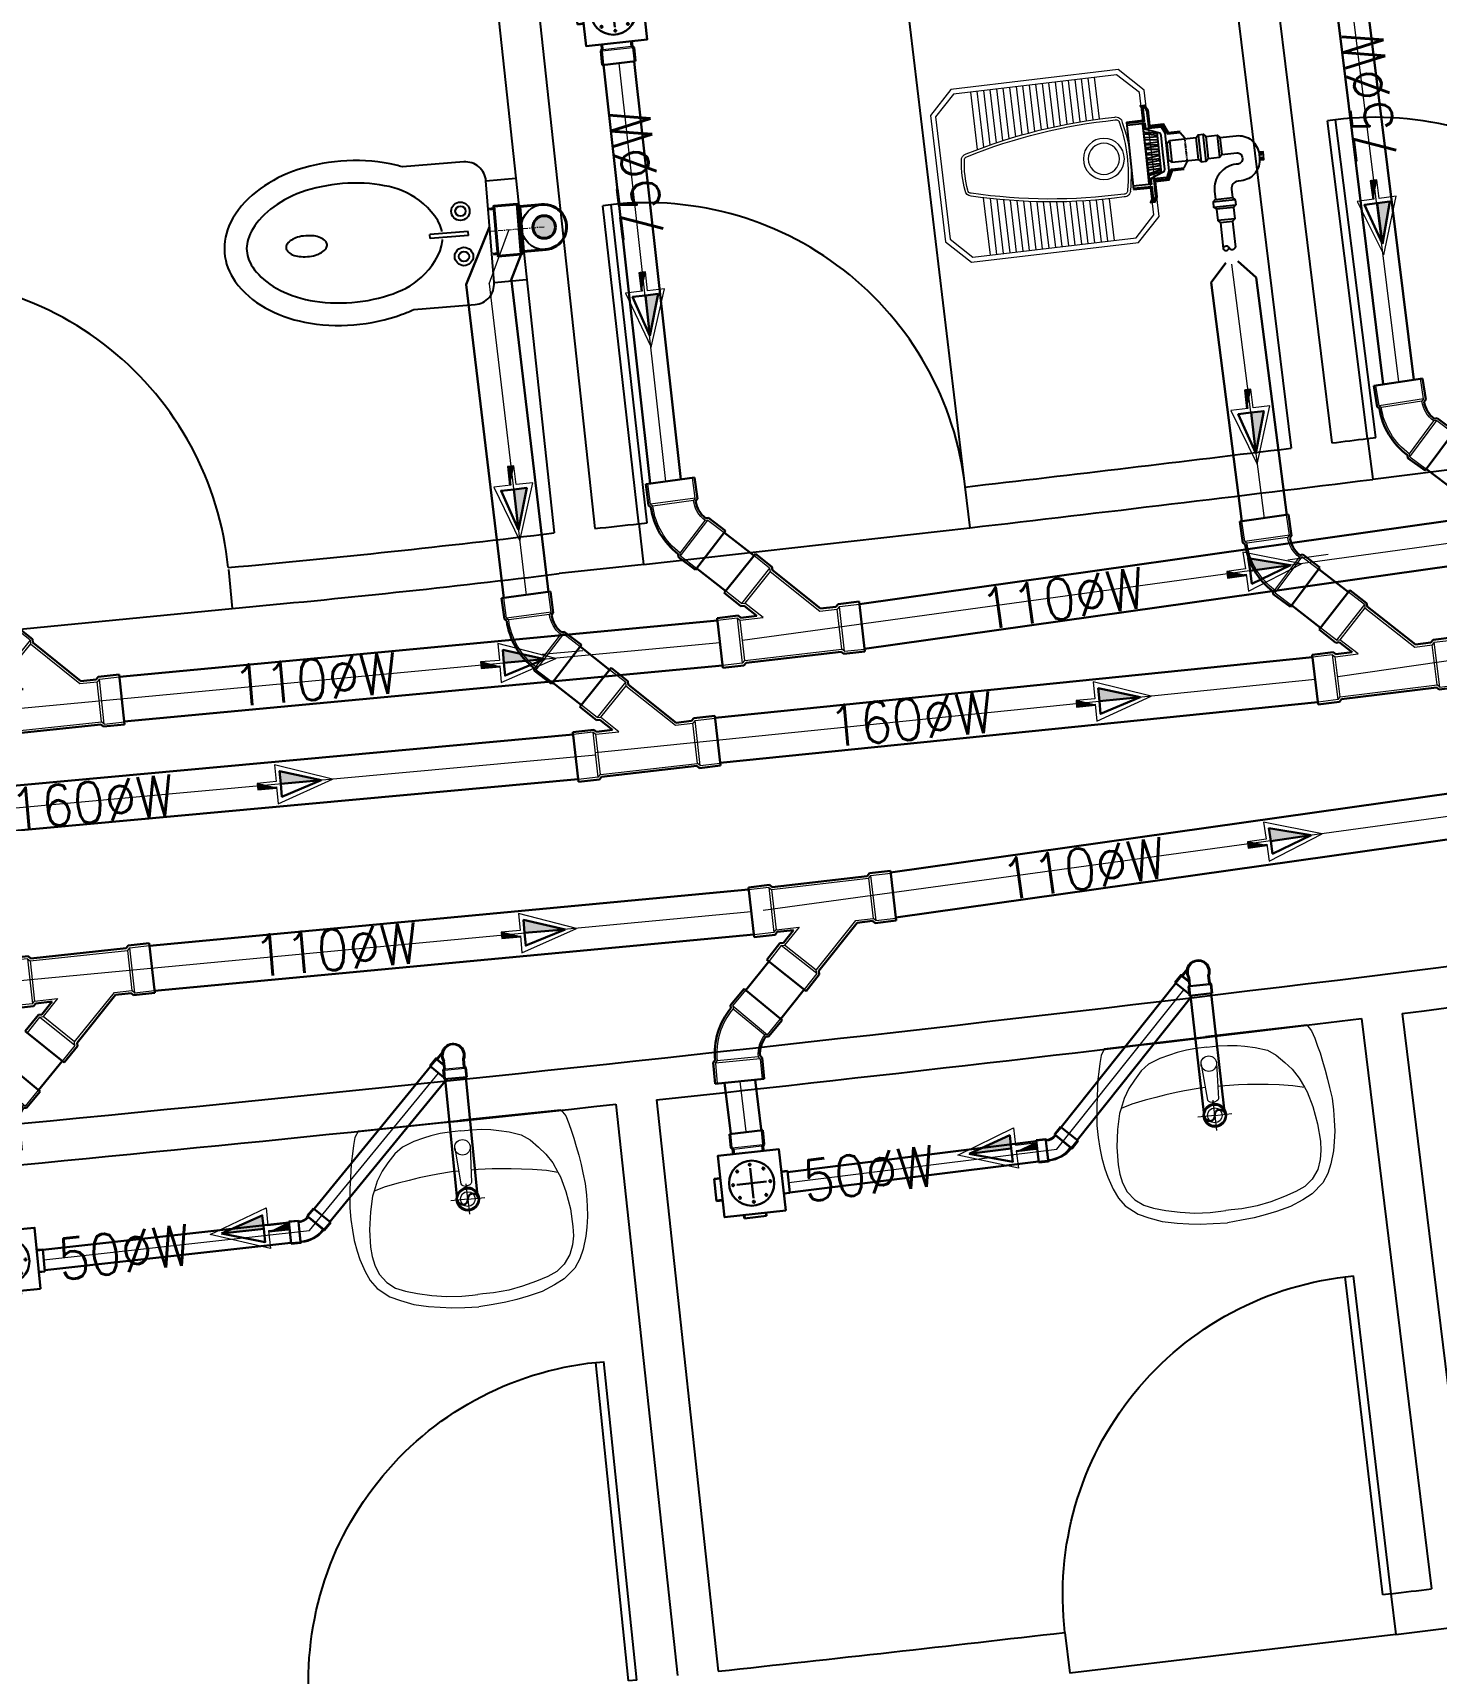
# Model space of a CAD drawing. Header units: metres. Extents: x 159409 to 239023, y 50504 to 95165.
# Drawn here: x 176950.1 to 177292, y 87030 to 87429.6 of the extents above; entities that cross this region are included whole.
import ezdxf

# ---------------------------------------------------------------- set-up
doc = ezdxf.new("R2010")
doc.units = ezdxf.units.M
doc.header["$MEASUREMENT"] = 0
doc.linetypes.add('CENTER', pattern=[2, 1.25, -0.25, 0.25, -0.25])
doc.linetypes.add('HIDDEN', pattern=[0.125, 0.0625, -0.0625])
for name, color, linetype in [('BRASS', 1, 'Continuous'), ('CON', 2, 'Continuous'), ('PIPE', 4, 'Continuous'), ('SANTEH', 7, 'Continuous')]:
    doc.layers.add(name, color=color, linetype=linetype)
doc.layers.add('CL for PVC SWR - quick', color=7, linetype='CENTER', lineweight=5, true_color=0x955d63)
for name, color, linetype, lineweight in [('Dra_SOIL', 65, 'Continuous', 40), ('RJ- D - TEXT', 7, 'Continuous', 20), ('RJ- DRA- FLOOR TRAP', 8, 'Continuous', 30), ('RJ- DRA-SOIL PIPE', 12, 'Continuous', 30), ('RJ- DRA-WASTE PIPE', 130, 'Continuous', 30)]:
    doc.layers.add(name, color=color, linetype=linetype, lineweight=lineweight)
doc.styles.add('RJ', font='romans.shx')

# ---------------------------------------------------------------- blocks, each defined once
blk = doc.blocks.new('TRTH')
at = {"color": 42, "ltscale": 8}
for p, q in [((-589.8393, -68.7593), (-589.8393, -67.9795)), ((-589.8193, -68.7593), (-589.8193, -67.9793)), ((-589.8393, -68.7593), (-589.8193, -68.7593)), ((-589.8393, -68.8593), (-589.0393, -68.8593))]:
    blk.add_line(p, q, dxfattribs=at)
blk.add_arc((-589.8193, -68.7593), 0.78, 0, 91.4693, dxfattribs=at)
blk = doc.blocks.new('FLOW')
at = {"ltscale": 75}
blk.add_hatch(color=256, dxfattribs=at).paths.add_polyline_path([(0, 6.15), (0, -0.3), (2.04, -0.3)])
at = {"lineweight": 20, "ltscale": 75}
blk.add_hatch(color=256, dxfattribs=at).paths.add_polyline_path([(-0.61, -1), (0.42, -3.98), (-0.61, -3.98)])
blk.add_lwpolyline([(0, 7.92), (3.11, -1), (0.42, -1), (0.42, -3.98), (-0.42, -3.98), (-0.42, -1), (-3.11, -1), (0, 7.92)], close=True, dxfattribs=at)
at = {"ltscale": 75}
for points in [[(0, 6.15), (-2.04, -0.3), (0, -0.3)], [(0, 6.15), (2.04, -0.3), (0, -0.3)], [(0, 6.15), (0, -0.3)]]:
    blk.add_lwpolyline(points, dxfattribs=at)
at = {"lineweight": 20, "ltscale": 75}
blk.add_lwpolyline([(-0.61, -1), (0.42, -3.98), (-0.61, -3.98), (-0.61, -1)], dxfattribs=at)
blk = doc.blocks.new('Waste 45 angle')
for p, q in [((-2.73, 0), (2.73, 0)), ((2.73, -2.37), (2.73, 0)), ((-2.73, -2.37), (-2.73, 0)), ((-2.73, -2.37), (-2.5, -2.59)), ((2.73, -2.37), (2.5, -2.59)), ((-3.66, -4.62), (-5.34, -6.3)), ((-3.66, -4.62), (-3.34, -4.62)), ((-1.48, -10.15), (-5.34, -6.3)), ((0.2, -8.48), (-1.48, -10.15)), ((0.2, -8.48), (0.2, -8.16))]:
    blk.add_line(p, q)
at = {"color": 8, "lineweight": 0}
for p, q in [((2.5, -2.27), (2.5, 0)), ((-2.5, -2.27), (-2.5, 0)), ((-2.5, -2.27), (2.5, -2.27)), ((-2.5, -2.27), (-2.27, -2.5)), ((-2.27, -2.5), (2.27, -2.5)), ((2.5, -2.27), (2.27, -2.5)), ((-3.57, -4.85), (-5.17, -6.46)), ((-0.03, -8.39), (-3.57, -4.85)), ((-3.57, -4.85), (-3.25, -4.85)), ((-0.03, -8.06), (-3.25, -4.85)), ((-0.03, -8.39), (-1.64, -9.99)), ((-0.03, -8.39), (-0.03, -8.06))]:
    blk.add_line(p, q, dxfattribs=at)
for radius, start, end in [(2.98, 315.8472, 359.158), (7.98, 315.3136, 359.6873)]:
    blk.add_arc((-5.48, -2.55), radius, start, end)
for radius, start, end in [(3.2, 314.0982, 0.9018), (7.75, 314.6269, 0.3739)]:
    blk.add_arc((-5.48, -2.55), radius, start, end, dxfattribs=at)
blk = doc.blocks.new('A$C2EAC5485')
at = {"color": 8, "lineweight": 0}
for p, q in [((10.9, 20.64), (5.07, 13.3)), ((10.9, 20.64), (7.62, 23.24)), ((10.9, 20.64), (10.98, 19.93)), ((10.98, 19.93), (5.78, 13.38)), ((10.98, 19.93), (21.3, 11.75)), ((5.07, 13.3), (1.8, 15.9)), ((4.22, 10.29), (0.06, 9.81)), ((5.29, 0.98), (4.22, 10.29)), ((4.22, 10.29), (4.77, 9.85)), ((4.77, 9.85), (9.54, 10.4)), ((5.07, 13.3), (5.78, 13.38)), ((9.54, 10.4), (5.78, 13.38)), ((21.3, 11.75), (24.9, 12.16)), ((25.34, 12.72), (24.9, 12.16)), ((25.85, 3.85), (24.9, 12.16)), ((25.34, 12.72), (29.5, 13.2)), ((26.41, 3.41), (25.34, 12.72)), ((5.73, 1.53), (4.77, 9.85)), ((5.73, 1.53), (25.85, 3.85)), ((26.41, 3.41), (25.85, 3.85)), ((26.41, 3.41), (30.57, 3.88)), ((5.29, 0.98), (1.13, 0.5)), ((5.29, 0.98), (5.73, 1.53))]:
    blk.add_line(p, q, dxfattribs=at)
at = {"layer": 'RJ- DRA-SOIL PIPE'}
for p, q in [((7.94, 23.64), (1.48, 15.51)), ((11.38, 20.9), (7.94, 23.64)), ((11.38, 20.9), (11.46, 20.2)), ((11.46, 20.2), (21.45, 12.27)), ((4.92, 12.77), (1.48, 15.51)), ((25.07, 13.19), (29.44, 13.7)), ((30.62, 3.39), (29.44, 13.7)), ((4.36, 10.81), (0, 10.31)), ((1.19, 0), (0, 10.31)), ((4.36, 10.81), (4.92, 10.37)), ((4.92, 12.77), (5.63, 12.86)), ((4.92, 10.37), (8.27, 10.76)), ((8.27, 10.76), (5.63, 12.86)), ((21.45, 12.27), (24.63, 12.64)), ((25.07, 13.19), (24.63, 12.64)), ((5.55, 0.5), (1.19, 0)), ((5.55, 0.5), (5.99, 1.06)), ((5.99, 1.06), (25.7, 3.32)), ((26.26, 2.88), (25.7, 3.32)), ((26.26, 2.88), (30.62, 3.39))]:
    blk.add_line(p, q, dxfattribs=at)
blk = doc.blocks.new('A$C48064110')
at = {"lineweight": 5}
for p, q in [((0, 0.467), (0.057, 0.524)), ((0.057, 0.524), (0.367, 0.524)), ((0.367, 0.524), (0.424, 0.467)), ((0.012, 0.462), (0.062, 0.512)), ((0.062, 0.512), (0.362, 0.512)), ((0.362, 0.512), (0.412, 0.462)), ((0, 0.057), (0, 0.467)), ((0.012, 0.062), (0.012, 0.462)), ((0.412, 0.462), (0.412, 0.062)), ((0.424, 0.467), (0.424, 0.057)), ((0.114, 0.4081), (0.012, 0.4081)), ((0.31, 0.4081), (0.412, 0.4081)), ((0.1143, 0.3921), (0.012, 0.3921)), ((0.1148, 0.3761), (0.012, 0.3761)), ((0.1155, 0.3601), (0.012, 0.3601)), ((0.3085, 0.3601), (0.412, 0.3601)), ((0.3092, 0.3761), (0.412, 0.3761)), ((0.3097, 0.3921), (0.412, 0.3921)), ((0.1163, 0.3441), (0.012, 0.3441)), ((0.1174, 0.3281), (0.012, 0.3281)), ((0.3066, 0.3281), (0.412, 0.3281)), ((0.3077, 0.3441), (0.412, 0.3441)), ((0.1186, 0.3121), (0.012, 0.3121)), ((0.1201, 0.2961), (0.012, 0.2961)), ((0.1217, 0.2801), (0.012, 0.2801)), ((0.3023, 0.2801), (0.412, 0.2801)), ((0.3039, 0.2961), (0.412, 0.2961)), ((0.3054, 0.3121), (0.412, 0.3121)), ((0.1236, 0.2641), (0.012, 0.2641)), ((0.1256, 0.2481), (0.012, 0.2481)), ((0.2984, 0.2481), (0.412, 0.2481)), ((0.3004, 0.2641), (0.412, 0.2641)), ((0.1278, 0.2321), (0.012, 0.2321)), ((0.1302, 0.2161), (0.012, 0.2161)), ((0.1329, 0.2001), (0.012, 0.2001)), ((0.2911, 0.2001), (0.412, 0.2001)), ((0.2938, 0.2161), (0.412, 0.2161)), ((0.2962, 0.2321), (0.412, 0.2321)), ((0.1357, 0.1841), (0.012, 0.1841)), ((0.1387, 0.1681), (0.012, 0.1681)), ((0.2853, 0.1681), (0.412, 0.1681)), ((0.2883, 0.1841), (0.412, 0.1841)), ((0.1419, 0.1521), (0.012, 0.1521)), ((0.1454, 0.1361), (0.012, 0.1361)), ((0.149, 0.1201), (0.012, 0.1201)), ((0.275, 0.1201), (0.412, 0.1201)), ((0.2786, 0.1361), (0.412, 0.1361)), ((0.2821, 0.1521), (0.412, 0.1521)), ((0.1529, 0.1041), (0.012, 0.1041)), ((0.2711, 0.1041), (0.412, 0.1041)), ((0.057, 0), (0, 0.057)), ((0.062, 0.012), (0.012, 0.062)), ((0.412, 0.062), (0.362, 0.012)), ((0.424, 0.057), (0.367, 0)), ((0.367, 0), (0.057, 0)), ((0.362, 0.012), (0.062, 0.012))]:
    blk.add_line(p, q, dxfattribs=at)
for radius in [0.05, 0.038]:
    blk.add_circle((0.212, 0.407), radius, dxfattribs=at)
for centre, radius, start, end in [((1.4487, 0.4241), 1.3348, 179.0958, 195.1543), ((0.129, 0.447), 0.015, 90, 187.125), ((1.4487, 0.4241), 1.3278, 179.0713, 195.1788), ((0.129, 0.447), 0.008, 85.2938, 190.1027), ((0.212, 0.0904), 0.3808, 77.4091, 102.5909), ((0.212, 0.0904), 0.3738, 77.2725, 102.7275), ((-1.0247, 0.4241), 1.3278, 344.8212, 0.9287), ((-1.0247, 0.4241), 1.3348, 344.8457, 0.9042), ((0.295, 0.447), 0.008, 349.8973, 94.7062), ((0.295, 0.447), 0.015, 352.875, 90), ((0.1752, 0.077), 0.015, 187.125, 270), ((0.1752, 0.077), 0.008, 184.1473, 273.2179), ((0.212, 0.3047), 0.2454, 261.386, 278.614), ((0.212, 0.3047), 0.2384, 261.2402, 278.7598), ((0.2488, 0.077), 0.008, 266.7821, 355.8527), ((0.2488, 0.077), 0.015, 270, 352.875)]:
    blk.add_arc(centre, radius, start, end, dxfattribs=at)
blk = doc.blocks.new('A$C7C665330')
at = {"color": 1, "ltscale": 10}
blk.add_line((25.06, 28.38), (26.18, 15.19), dxfattribs=at)
at = {"layer": 'BRASS'}
blk.add_lwpolyline([(1.02, 16.2), (0.13, 16.12), (0, 17.61), (0.89, 17.68)], dxfattribs=at)
for points in [[(0.34, 17.16), (0.32, 17.35), (0.65, 17.38), (0.67, 17.19)], [(0.38, 16.61), (0.4, 16.42), (0.73, 16.45), (0.72, 16.64)]]:
    blk.add_lwpolyline(points, close=True, dxfattribs=at)
at = {"layer": 'CON'}
for p, q in [((15.13, 24.39), (14.53, 23.24)), ((15.72, 17.46), (14.93, 18.5))]:
    blk.add_line(p, q, dxfattribs=at)
at = {"layer": 'CON', "linetype": 'HIDDEN'}
blk.add_line((14.53, 23.24), (14.93, 18.5), dxfattribs=at)
at = {"layer": 'CON', "color": 1}
for points in [[(25.06, 28.38), (21.76, 28.1), (21.57, 30.32), (21.85, 30.97), (20.95, 30.9), (20.52, 29.9), (20.77, 26.89), (18.1, 26.67), (17.43, 24.82), (15.11, 24.63)], [(25.08, 28.15), (21.54, 27.85), (21.33, 30.36), (21.48, 30.7), (21.11, 30.67), (20.76, 29.86), (21.03, 26.68), (18.27, 26.44), (17.6, 24.6), (15.13, 24.39)], [(26.16, 15.43), (22.61, 15.13), (22.82, 12.62), (23.03, 12.3), (22.67, 12.27), (22.18, 13.02), (21.91, 16.2), (19.16, 15.96), (18.18, 17.67), (15.72, 17.46)], [(26.18, 15.19), (22.87, 14.91), (23.06, 12.7), (23.45, 12.1), (22.55, 12.02), (21.95, 12.94), (21.7, 15.94), (19.02, 15.72), (18.05, 17.42), (15.74, 17.22)]]:
    blk.add_lwpolyline(points, dxfattribs=at)
at = {"layer": 'PIPE', "color": 15}
for p, q in [((19.61, 25.07), (21.93, 25.69)), ((19.65, 24.68), (21.95, 25.37)), ((19.67, 24.42), (22.01, 24.66)), ((19.72, 23.84), (22.05, 24.22)), ((22.11, 23.55), (19.75, 23.44)), ((19.8, 22.83), (22.13, 23.22)), ((19.83, 22.55), (22.18, 22.69)), ((19.88, 21.9), (22.2, 22.39)), ((22.27, 21.66), (19.91, 21.6)), ((22.29, 21.35), (19.96, 21.01)), ((19.98, 20.72), (22.35, 20.62)), ((20.04, 20.07), (22.38, 20.32)), ((20.06, 19.78), (22.42, 19.79)), ((22.45, 19.46), (20.11, 19.18)), ((20.15, 18.78), (22.51, 18.79)), ((20.19, 18.2), (22.55, 18.35)), ((20.22, 17.93), (22.61, 17.64)), ((20.25, 17.54), (22.63, 17.32))]:
    blk.add_line(p, q, dxfattribs=at)
at = {"layer": 'PIPE', "color": 3}
for p, q in [((8.16, 22.46), (8.52, 18.2)), ((7.73, 21.95), (8.01, 18.63)), ((7.93, 5.84), (11.24, 6.12)), ((8.44, 5.4), (10.81, 5.6))]:
    blk.add_line(p, q, dxfattribs=at)
at = {"layer": 'PIPE'}
for p, q in [((17.52, 23.25), (12.3, 22.81)), ((17.88, 18.99), (12.66, 18.55))]:
    blk.add_line(p, q, dxfattribs=at)
at = {"layer": 'PIPE', "color": 1}
for p, q in [((17.52, 23.25), (17.88, 18.99)), ((19.6, 25.23), (20.26, 17.38))]:
    blk.add_line(p, q, dxfattribs=at)
at = {"layer": 'PIPE', "color": 10}
blk.add_lwpolyline([(25.08, 28.15), (25.12, 27.75), (21.58, 27.45), (21.66, 26.45), (18.57, 26.18), (18.14, 24.88), (18.45, 21.18), (18.76, 17.49), (19.4, 16.27), (22.5, 16.53), (22.58, 15.53), (26.12, 15.83), (26.16, 15.43)], dxfattribs=at)
at = {"layer": 'PIPE', "color": 1}
blk.add_lwpolyline([(22.56, 21.53), (23.05, 15.81), (22.76, 15.79), (22.69, 16.64), (19.74, 17.54, -0.263242), (19.48, 17.93), (19.2, 21.25), (18.92, 24.56, -0.263242), (19.11, 24.99), (21.87, 26.37), (21.8, 27.23), (22.08, 27.25)], format="xyb", close=True, dxfattribs=at)
at = {"layer": 'PIPE', "color": 4}
for points in [[(12.3, 22.81), (11.78, 23.28), (10.81, 23.2), (10.38, 22.65), (8.16, 22.46), (7.73, 21.95)], [(12.66, 18.55), (12.23, 17.99), (11.25, 17.91), (10.74, 18.38), (8.52, 18.2), (8.01, 18.63)]]:
    blk.add_lwpolyline(points, dxfattribs=at)
at = {"layer": 'PIPE', "color": 3}
for points in [[(10.38, 22.65), (10.74, 18.38)], [(11.25, 17.91), (10.81, 23.2)], [(11.78, 23.28), (12.23, 17.99)], [(12.66, 18.55), (12.3, 22.81)], [(7.11, 9.46), (11.45, 9.82)], [(10.89, 10.25), (7.58, 9.97)], [(11.53, 8.85), (7.19, 8.48)], [(7.74, 8.05), (11.06, 8.33)]]:
    blk.add_lwpolyline(points, dxfattribs=at)
at = {"layer": 'PIPE', "color": 1}
blk.add_lwpolyline([(17.88, 18.99), (18.34, 19.52), (18.18, 21.4), (18.06, 22.8), (17.52, 23.25)], dxfattribs=at)
at = {"layer": 'PIPE'}
for points in [[(7.73, 21.95), (4.56, 21.68, 0.414214), (0.87, 17.31), (0.93, 16.55, 0.414214), (5.3, 12.87), (5.9, 12.92, -0.414214), (7.44, 11.62), (7.58, 9.97)], [(8.01, 18.63), (5.07, 18.38, 0.414214), (4.21, 17.36), (4.23, 17.07, 0.414214), (5.26, 16.2), (5.62, 16.23, -0.414214), (10.76, 11.9), (10.89, 10.25)]]:
    blk.add_lwpolyline(points, format="xyb", dxfattribs=at)
for points in [[(7.58, 9.97), (7.11, 9.46), (7.19, 8.48), (7.74, 8.05), (7.93, 5.84), (8.44, 5.4), (8.87, 0.36)], [(10.89, 10.25), (11.45, 9.82), (11.53, 8.85), (11.06, 8.33), (11.24, 6.12), (10.81, 5.6), (11.24, 0.56)]]:
    blk.add_lwpolyline(points, dxfattribs=at)
at = {"layer": 'PIPE', "color": 3}
blk.add_lwpolyline([(8.87, 0.36, 0.68612), (10.05, 0.46, -0.68612), (11.24, 0.56, -0.68612), (10.05, 0.46)], format="xyb", dxfattribs=at)
blk = doc.blocks.new('Floor trap-3')
at = {"layer": 'RJ- DRA- FLOOR TRAP', "color": 8, "lineweight": 0}
for p, q in [((-3.75, 9.09), (-3.75, 12.5)), ((3.75, 9.09), (3.75, 12.5)), ((-3.75, 9.09), (3.75, 9.09)), ((-3.75, 9.09), (-3.41, 8.75)), ((-3.41, 8.75), (3.41, 8.75)), ((-3.41, 8.75), (-3.41, 7.5)), ((3.75, 9.09), (3.41, 8.75)), ((3.41, 8.75), (3.41, 7.5)), ((-7.5, 1.83), (-9, 1.83)), ((7.5, 1.83), (9, 1.83)), ((-7.5, -3.17), (-9, -3.17)), ((7.5, -3.17), (9, -3.17)), ((-2.5, -7.5), (-2.5, -8.32)), ((2.5, -7.5), (2.5, -8.32))]:
    blk.add_line(p, q, dxfattribs=at)
at = {"layer": 'RJ- DRA- FLOOR TRAP', "color": 11, "lineweight": 30}
for p, q in [((-3.64, 0), (3.64, 0)), ((0, 3.64), (0, -3.64))]:
    blk.add_line(p, q, dxfattribs=at)
at = {"layer": 'RJ- DRA- FLOOR TRAP', "color": 126, "lineweight": 30}
blk.add_lwpolyline([(7.5, -7.5), (7.5, 7.5), (-7.5, 7.5), (-7.5, -7.5)], close=True, dxfattribs=at)
blk.add_circle((0, 0), 5.5, dxfattribs=at)
at = {"layer": 'RJ- DRA- FLOOR TRAP', "lineweight": 30, "extrusion": (0, 0, -1)}
for centre, major_axis, start_param, end_param in [((0, 4.55), (-0.165, 0.165), 3.141593, 9.424778), ((-4.55, 0), (-0.165, 0.165), 3.141593, 9.424778), ((-3.22, 3.22), (0.165, 0.165), 4.712389, 10.995574), ((3.22, 3.22), (-0.165, 0.165), 3.141593, 9.424778), ((4.55, 0), (0.165, 0.165), 4.712389, 10.995574)]:
    blk.add_ellipse(centre, major_axis=major_axis, ratio=1, start_param=start_param, end_param=end_param, dxfattribs=at)
at = {"layer": 'RJ- DRA- FLOOR TRAP', "lineweight": 30}
for centre, major_axis, start_param, end_param in [((-3.22, -3.22), (0.165, -0.165), 4.712389, 10.995574), ((3.22, -3.22), (-0.165, -0.165), 3.141593, 9.424778), ((0, -4.55), (-0.165, -0.165), 3.141593, 9.424778)]:
    blk.add_ellipse(centre, major_axis=major_axis, ratio=1, start_param=start_param, end_param=end_param, dxfattribs=at)
at = {"layer": 'RJ- DRA-WASTE PIPE', "lineweight": 30}
for p, q in [((-4.09, 9.09), (-4.09, 12.5)), ((-4.09, 12.5), (4.09, 12.5)), ((4.09, 9.09), (4.09, 12.5)), ((-4.09, 9.09), (-3.75, 8.75)), ((-3.75, 8.75), (-3.75, 7.5)), ((4.09, 9.09), (3.75, 8.75)), ((3.75, 8.75), (3.75, 7.5)), ((-7.5, 2.05), (-9, 2.05)), ((-9, -3.4), (-9, 2.05)), ((7.5, 2.05), (9, 2.05)), ((9, -3.4), (9, 2.05)), ((-7.5, -3.4), (-9, -3.4)), ((7.5, -3.4), (9, -3.4)), ((-2.73, -7.5), (-2.73, -8.32)), ((2.73, -7.5), (2.73, -8.32)), ((-2.73, -8.32), (2.73, -8.32))]:
    blk.add_line(p, q, dxfattribs=at)
blk = doc.blocks.new('Waste-7')
for p, q in [((-4.28, 5.26), (-5.93, 3.6)), ((-4.28, 5.26), (-3.9, 5.26)), ((-3.9, 5.26), (-2.61, 6.55)), ((-2.5, 2.61), (-2.5, 4.44)), ((2.5, 2.61), (2.5, 4.44)), ((-5.93, 3.6), (-2.77, 0.44)), ((-2.77, 2.34), (-2.5, 2.61)), ((-2.77, 2.34), (-2.77, 0)), ((-2.77, 0), (2.77, 0)), ((2.77, 2.34), (2.5, 2.61)), ((2.77, 2.34), (2.77, 0))]:
    blk.add_line(p, q)
at = {"color": 8, "lineweight": 0}
for p, q in [((-4.17, 4.99), (-5.75, 3.42)), ((-4.17, 4.99), (-2.5, 3.33)), ((-4.17, 4.99), (-3.79, 4.99)), ((-3.79, 4.99), (-2.74, 6.05)), ((-3.79, 4.99), (-2.5, 3.71)), ((-2.23, 2.5), (-2.23, 4.5)), ((2.23, 2.5), (2.23, 4.5)), ((-2.5, 2.23), (-2.23, 2.5)), ((-2.5, 2.23), (2.5, 2.23)), ((-2.5, 2.23), (-2.5, 0)), ((-2.23, 2.5), (2.23, 2.5)), ((2.5, 2.23), (2.23, 2.5)), ((2.5, 2.23), (2.5, 0))]:
    blk.add_line(p, q, dxfattribs=at)
blk.add_arc((0, 5.63), 2.77, 334.5854, 205.4146)
blk.add_arc((0, 5.63), 2.5, 333.2345, 206.7655, dxfattribs=at)
blk = doc.blocks.new('$@$_rakovina4')
at = {"lineweight": 13}
for p, q in [((-268.5, -36.5), (-274.3, -56.2)), ((-258, -20), (-268.5, -36.5)), ((-258, -20), (0, -20)), ((258, -20), (0, -20)), ((258, -20), (268.5, -36.5)), ((268.5, -36.5), (274.3, -56.2)), ((-279, -77), (-283.5, -95)), ((-274.3, -56.2), (-279, -77)), ((274.3, -56.2), (279, -77)), ((279, -77), (283.5, -95)), ((-286.9, -116.6), (-290.9, -139.4)), ((-283.5, -95), (-286.9, -116.6)), ((-19.7, -89), (-13.7, -180.2)), ((19.7, -89), (13.7, -180.2)), ((283.5, -95), (286.9, -116.6)), ((286.9, -116.6), (290.9, -139.4)), ((-294.6, -163.4), (-297, -184.9)), ((-290.9, -139.4), (-294.6, -163.4)), ((290.9, -139.4), (294.6, -163.4)), ((294.6, -163.4), (297, -184.9)), ((-297, -184.9), (-300, -211.9)), ((-13.7, -180.2), (-11.9, -183.6)), ((-11.9, -183.6), (-9, -185.2)), ((-9, -185.2), (-2.9, -187.3)), ((-2.9, -187.3), (0, -187.3)), ((0, -220.9), (0, -182.3)), ((2.9, -187.3), (0, -187.3)), ((9, -185.2), (2.9, -187.3)), ((11.9, -183.6), (9, -185.2)), ((13.7, -180.2), (11.9, -183.6)), ((297, -184.9), (300, -211.9)), ((-300, -211.9), (-300, -241.9)), ((-300, -241.9), (-299, -269.2)), ((0, -220.9), (-43, -220.9)), ((0, -220.9), (0, -259.5)), ((0, -220.9), (43, -220.9)), ((300, -241.9), (299, -269.2)), ((300, -211.9), (300, -241.9)), ((-299, -269.2), (-297, -295.6)), ((299, -269.2), (297, -295.6)), ((-297, -295.6), (-292.5, -322.9)), ((-292.5, -322.9), (-288, -345.3)), ((292.5, -322.9), (288, -345.3)), ((297, -295.6), (292.5, -322.9)), ((-288, -345.3), (-277.5, -376.8)), ((288, -345.3), (277.5, -376.8)), ((-277.5, -376.8), (-267, -400.8)), ((-267, -400.8), (-252, -422.6)), ((267, -400.8), (252, -422.6)), ((277.5, -376.8), (267, -400.8)), ((-252, -422.6), (-222.1, -446.9)), ((-222.1, -446.9), (-196.5, -459.3)), ((222.1, -446.9), (196.5, -459.3)), ((252, -422.6), (222.1, -446.9)), ((-196.5, -459.3), (-163.5, -472.8)), ((-163.5, -472.8), (-127, -481.3)), ((-127, -481.3), (-97.5, -486.3)), ((-97.5, -486.3), (-69, -490.8)), ((-69, -490.8), (-36.1, -492.9)), ((-36.1, -492.9), (0, -495.3)), ((36.1, -492.9), (0, -495.3)), ((69, -490.8), (36.1, -492.9)), ((97.5, -486.3), (69, -490.8)), ((127, -481.3), (97.5, -486.3)), ((163.5, -472.8), (127, -481.3)), ((196.5, -459.3), (163.5, -472.8))]:
    blk.add_line(p, q, dxfattribs=at)
at = {"lineweight": 5}
for p, q in [((-151.5, -72.5), (-172.5, -87.5)), ((-121.5, -62), (-151.5, -72.5)), ((-96, -56), (-121.5, -62)), ((-76.5, -51.5), (-96, -56)), ((-52.5, -48.5), (-76.5, -51.5)), ((-28.5, -47), (-52.5, -48.5)), ((0, -47), (-28.5, -47)), ((0, -47), (28.5, -47)), ((28.5, -47), (52.5, -48.5)), ((52.5, -48.5), (76.5, -51.5)), ((76.5, -51.5), (96, -56)), ((96, -56), (121.5, -62)), ((121.5, -62), (151.5, -72.5)), ((151.5, -72.5), (172.5, -87.5)), ((-192, -108.5), (-208.5, -127.9)), ((-172.5, -87.5), (-192, -108.5)), ((172.5, -87.5), (192, -108.5)), ((192, -108.5), (208.5, -127.9)), ((-223.5, -151.9), (-233.9, -176.1)), ((-208.5, -127.9), (-223.5, -151.9)), ((-171, -162.4), (-205.5, -168.4)), ((-143, -158.4), (-171, -162.4)), ((-117, -154.9), (-143, -158.4)), ((-91, -152.2), (-117, -154.9)), ((-69, -150.4), (-91, -152.2)), ((-33.7, -148.3), (-69, -150.4)), ((-15.9, -147.9), (-33.7, -148.3)), ((15.9, -147.9), (33.7, -148.3)), ((33.7, -148.3), (69, -150.4)), ((69, -150.4), (91, -152.2)), ((91, -152.2), (117, -154.9)), ((117, -154.9), (143, -158.4)), ((143, -158.4), (171, -162.4)), ((171, -162.4), (205.5, -168.4)), ((208.5, -127.9), (223.5, -151.9)), ((223.5, -151.9), (233.9, -176.1)), ((-239.2, -188.5), (-249, -227.6)), ((-233.9, -176.1), (-239.2, -188.5)), ((-205.5, -168.4), (-233.9, -176.1)), ((-233.9, -176.1), (-233.9, -176.1)), ((205.5, -168.4), (233.9, -176.1)), ((233.9, -176.1), (239.2, -188.5)), ((233.9, -176.1), (233.9, -176.1)), ((239.2, -188.5), (249, -227.6)), ((-249, -227.6), (-256.1, -272.5)), ((249, -227.6), (256.1, -272.5)), ((-256.1, -272.5), (-258, -316.9)), ((256.1, -272.5), (258, -316.9)), ((-258, -316.9), (-256.5, -340.9)), ((258, -316.9), (256.5, -340.9)), ((-256.5, -340.9), (-252, -363.3)), ((-252, -363.3), (-243, -387.3)), ((252, -363.3), (243, -387.3)), ((256.5, -340.9), (252, -363.3)), ((-243, -387.3), (-226.1, -410.4)), ((-226.1, -410.4), (-205.5, -426.3)), ((226.1, -410.4), (205.5, -426.3)), ((243, -387.3), (226.1, -410.4)), ((-205.5, -426.3), (-181.5, -436.8)), ((-181.5, -436.8), (-151.5, -445.8)), ((-151.5, -445.8), (-115.5, -454.8)), ((-115.5, -454.8), (-79.5, -460.8)), ((115.5, -454.8), (79.5, -460.8)), ((151.5, -445.8), (115.5, -454.8)), ((181.5, -436.8), (151.5, -445.8)), ((205.5, -426.3), (181.5, -436.8)), ((-79.5, -460.8), (-40.5, -463.8)), ((-40.5, -463.8), (-13.5, -463.8)), ((-13.5, -463.8), (0, -463.8)), ((13.5, -463.8), (0, -463.8)), ((40.5, -463.8), (13.5, -463.8)), ((79.5, -460.8), (40.5, -463.8))]:
    blk.add_line(p, q, dxfattribs=at)
at = {"lineweight": 13}
blk.add_circle((0, -89), 19.7, dxfattribs=at)
at = {"lineweight": 5}
for radius in [26.2, 18.7]:
    blk.add_circle((0, -220.9), radius, dxfattribs=at)
blk = doc.blocks.new('K10-45')
for p, q in [((-18.9, 83.4), (-18.9, 177.1)), ((-18.9, 177.1), (-8.9, 177.1)), ((-8.9, 83.4), (-8.9, 177.1)), ((-18.9, 83.4), (-8.9, 83.4))]:
    blk.add_line(p, q)
for points in [[(160.3, 230.4, 0.023928), (169.9, 259.6, 0.067459), (186.1, 379, 0.067459), (169.9, 498.4, 0.079812), (127.5, 591.1, 0.107118), (58, 658.5, 0.139889), (-13.9, 679, 0.139889), (-85.8, 658.5, 0.107118), (-155.3, 591.1, 0.079812), (-197.7, 498.4, 0.067459), (-213.9, 379, 0.067459), (-197.7, 259.6, 0.023928), (-188.1, 230.4), (-188.1, 80.2, 0.414214), (-138.1, 30.2), (110.3, 30.2, 0.414214), (160.3, 80.2)], [(-39.4, 478.5, 0.052061), (-37.3, 458.3, 0.065919), (-32, 443.1, 0.104629), (-22.6, 431.5, 0.172287), (-13.9, 428.4, 0.172287), (-5.2, 431.5, 0.104629), (4.1, 443.1, 0.065919), (9.5, 458.3, 0.052061), (11.6, 478.5, 0.052061), (9.5, 498.7, 0.065919), (4.1, 513.9, 0.104629), (-5.2, 525.5, 0.172287), (-13.9, 528.6, 0.172287), (-22.6, 525.5, 0.104629), (-32, 513.9, 0.065919), (-37.3, 498.7, 0.052061)]]:
    blk.add_lwpolyline(points, format="xyb", close=True)
blk.add_lwpolyline([(-3.9, 147), (-1.4, 147.2), (10.9, 150.3), (23, 155.1), (34.7, 161.4), (45.9, 168.8), (56.5, 177.2), (66.3, 186.2), (75.2, 195.5), (83.2, 205), (90.3, 214.7), (96.5, 224.5), (102, 234.5), (106.9, 244.7), (111.1, 255.3), (114.8, 266.2), (118.1, 277.6), (121.1, 289.3), (123.7, 301.4), (126, 313.8), (127.9, 326.5), (129.3, 339.5), (130.4, 352.6), (131.1, 365.8), (131.3, 379), (131.1, 392.2), (130.4, 405.4), (129.3, 418.5), (127.9, 431.4), (126, 444.2), (123.7, 456.6), (121.1, 468.7), (118.1, 480.4), (114.8, 491.7), (111.2, 502.6), (107.3, 513.1), (103, 523.1), (98.4, 532.7), (93.5, 541.9), (88.3, 550.7), (82.8, 559.1), (77.1, 567.1), (71, 574.6), (64.9, 581.7), (58.5, 588.3), (52.1, 594.4), (45.7, 600), (39.3, 605), (33, 609.4), (26.9, 613.2), (20.8, 616.4), (14.9, 619), (9, 621.1), (3.2, 622.7), (-2.5, 623.8), (-8.2, 624.5), (-13.9, 624.7), (-19.6, 624.5), (-25.3, 623.8), (-31, 622.7), (-36.8, 621.1), (-42.7, 619), (-48.6, 616.4), (-54.7, 613.2), (-60.9, 609.4), (-67.2, 605), (-73.5, 600), (-80, 594.4), (-86.4, 588.3), (-92.7, 581.7), (-98.9, 574.6), (-104.9, 567.1), (-110.6, 559.1), (-116.1, 550.7), (-121.3, 541.9), (-126.2, 532.7), (-130.8, 523.1), (-135.1, 513.1), (-139, 502.6), (-142.7, 491.7), (-146, 480.4), (-148.9, 468.7), (-151.5, 456.6), (-153.8, 444.2), (-155.7, 431.4), (-157.2, 418.5), (-158.2, 405.4), (-158.9, 392.2), (-159.1, 379), (-158.9, 365.8), (-158.2, 352.6), (-157.2, 339.5), (-155.7, 326.5), (-153.8, 313.8), (-151.5, 301.4), (-148.9, 289.3), (-146, 277.6), (-142.6, 266.2), (-138.9, 255.3), (-134.7, 244.7), (-129.8, 234.5), (-124.4, 224.5), (-118.1, 214.7), (-111, 205), (-103.1, 195.5), (-94.1, 186.2), (-84.3, 177.2), (-73.7, 168.8), (-62.5, 161.4), (-50.8, 155.1), (-38.7, 150.3), (-26.4, 147.2), (-23.9, 147)])
for centre, radius in [((-69.2, 98.1), 22.4), ((41.4, 98.1), 22.4), ((-69.2, 98.1), 12.4), ((41.4, 98.1), 12.4)]:
    blk.add_circle(centre, radius)
blk = doc.blocks.new('Pan elbow PVC SWR quick fix joint')
h = blk.add_hatch(color=7)
edge = h.paths.add_edge_path()
edge.add_arc((0, 5.5), 2.75, 90, 450)
for p, q in [((-5.5, 5.5), (-5.5, 0)), ((5.5, 5.5), (5.5, 0)), ((-5.5, -6.29), (-5.5, -7.44)), ((5.5, -6.29), (5.5, -7.44))]:
    blk.add_line(p, q)
blk.add_lwpolyline([(6.1, -0.6), (6.1, -6.29), (-6.1, -6.29), (-6.1, -0.6), (6.1, -0.6), (5.5, 0), (-5.5, 0), (-6.1, -0.6)])
at = {"color": 7}
blk.add_circle((0, 5.5), 2.75, dxfattribs=at)
blk.add_arc((0, 5.5), 5.5, 357.9604, 182.0396)
at = {"layer": 'CL for PVC SWR - quick'}
blk.add_line((0, 5.5), (0, -7.73), dxfattribs=at)
at = {"layer": 'Defpoints', "color": 250}
blk.add_circle((0, 5.5), 5.5, dxfattribs=at)

msp = doc.modelspace()

# ---------------------------------------------------------------- linework, layer by layer
at = {"color": 0, "ltscale": 10}
for p, q in [((177249.549, 87468.647), (177266.646, 87329.715)), ((177239.624, 87467.426), (177256.723, 87328.474)), ((177177.29, 87319.029), (177160.697, 87458.059)), ((177062.075, 87446.987), (177077.109, 87307.811)), ((177072.017, 87448.061), (177087.053, 87308.871)), ((177276.867, 87343.665), (177288.731, 87345.466)), ((177275.293, 87330.837), (177276.595, 87320.893)), ((177099.457, 87319.672), (177111.349, 87321.276)), ((177177.226, 87319.023), (177178.447, 87309.064)), ((177097.782, 87310.073), (177098.919, 87300.108)), ((176997.84, 87298.877), (176998.728, 87289.423)), ((177099.066, 87300.125), (177078.33, 87297.885)), ((177273.822, 87189.522), (177290.921, 87050.57)), ((177283.747, 87190.743), (177300.847, 87051.792)), ((177102.089, 87169.681), (177117.125, 87030.491)), ((177092.147, 87168.607), (177107.183, 87029.417)), ((177280.995, 87049.357), (177282.214, 87039.423)), ((177201.551, 87039.936), (177202.769, 87030.01))]:
    msp.add_line(p, q, dxfattribs=at)
for centre, radius, start, end in [((175749.12, 99423.377), 12188.5, 277.1521533, 277.1931411), ((175773.022, 99426.332), 12188.5, 276.6156013, 276.9919332), ((175773.022, 99426.332), 12198.5, 276.6159097, 277.080245), ((175773.022, 99426.332), 12188.5, 276.1890341, 276.2397837), ((176773.147, 89789.895), 2500.627, 275.152432, 276.981812), ((176772.826, 89793.211), 2513.958, 275.155503, 276.980018), ((175773.022, 99426.332), 12318.5, 274.4688544, 278.7385077), ((175773.022, 99426.332), 12328.5, 277.0386744, 277.8421074), ((175773.022, 99426.332), 12328.5, 276.1887672, 276.9922001), ((175773.022, 99426.332), 12328.5, 275.33886, 276.1422929), ((175773.022, 99426.332), 12768.5, 274.1093344, 284.7550704), ((175773.022, 99426.332), 12468.5, 276.9465086, 276.9924611), ((175773.086, 99425.837), 12478.002, 276.9465301, 277.4287968), ((175773.022, 99426.332), 12468.5, 276.1885063, 276.5788857)]:
    msp.add_arc(centre, radius, start, end, dxfattribs=at)
at = {"layer": 'RJ- DRA-SOIL PIPE'}
for p, q in [((177055.743, 87368.359), (177061.419, 87382.351)), ((177066.556, 87369.198), (177069.134, 87375.73)), ((177240.787, 87373.632), (177237.196, 87368.819)), ((177243.738, 87373.981), (177248.149, 87370.057))]:
    msp.add_line(p, q, dxfattribs=at)
for points in [[(177066.74, 87369.215), (177075.788, 87293.342)], [(177237.196, 87368.819), (177244.701, 87310.561)], [(177248.149, 87370.057), (177255.615, 87312.104)], [(177055.743, 87368.359), (177064.86, 87291.901)], [(177289.657, 87323.362), (177296.788, 87317.953)], [(177263.414, 87298.99), (177270.659, 87293.39)], [(177256.798, 87290.173), (177263.88, 87284.7)], [(177083.463, 87280.154), (177090.655, 87274.487)], [(177261.896, 87277.528), (177116.352, 87262.724)], [(177147.887, 87279.018), (177147.837, 87279.012)], [(177076.765, 87271.401), (177083.794, 87265.861)], [(177263.245, 87266.608), (177117.565, 87251.791)], [(176967.524, 87261.282), (176967.473, 87261.277)], [(177081.743, 87258.708), (176930.204, 87244.846)], [(177112.709, 87251.194), (177112.658, 87251.189)], [(177082.989, 87247.776), (176931.27, 87233.897)], [(177152.628, 87212.107), (177152.577, 87212.104)], [(176975.042, 87195.583), (176974.991, 87195.576)], [(176951.537, 87172.023), (176957.306, 87179.133)]]:
    msp.add_lwpolyline(points, dxfattribs=at)
at = {"layer": 'RJ- DRA-SOIL PIPE', "color": 6}
for points in [[(177294.869, 87310.763), (177151.513, 87290.482)], [(177118.59, 87307.925), (177125.792, 87302.271)], [(177111.907, 87299.16), (177118.947, 87293.632)], [(177296.318, 87299.837), (177152.756, 87279.552)], [(177116.908, 87286.475), (176971.255, 87272.784)], [(177118.174, 87275.546), (176972.385, 87261.842)], [(177305.45, 87245.753), (177159.116, 87225.05)], [(177306.85, 87234.819), (177160.383, 87214.124)], [(177124.525, 87220.923), (176978.591, 87207.206)], [(177125.792, 87209.994), (176979.78, 87196.269)], [(177123.832, 87196.429), (177129.421, 87203.419)], [(177132.343, 87189.423), (177138.061, 87196.575)]]:
    msp.add_lwpolyline(points, dxfattribs=at)
at = {"layer": 'RJ- DRA-SOIL PIPE', "color": 8, "lineweight": 9}
for points in [[(177295.593, 87305.3), (177123.016, 87281.635)], [(177265.764, 87302.561), (177255.933, 87301.133)], [(177440.432, 87297.716), (177268.041, 87272.734)], [(177117.541, 87281.011), (176942.007, 87264.511)], [(177084.113, 87279.075), (177074.216, 87278.214)], [(177262.57, 87272.068), (177087.168, 87254.228)], [(177219.885, 87267.754), (177209.991, 87266.849)], [(177087.267, 87253.69), (176737.031, 87221.653)], [(177020.42, 87247.575), (177010.527, 87246.67)], [(177306.153, 87240.263), (177128.051, 87215.84)], [(177125.158, 87215.459), (176947.042, 87198.716)]]:
    msp.add_lwpolyline(points, dxfattribs=at)
at = {"layer": 'RJ- DRA-WASTE PIPE', "color": 6, "linetype": 'Continuous'}
for p, q in [((177266.988, 87442.409), (177279.159, 87344.013)), ((177274.432, 87443.33), (177286.577, 87345.139)), ((177089.193, 87421.842), (177100.54, 87319.818)), ((177096.647, 87422.671), (177107.975, 87320.821)), ((177118.64, 87173.83), (177120.166, 87161.431)), ((177126.107, 87174.554), (177127.587, 87162.527))]:
    msp.add_line(p, q, dxfattribs=at)
at = {"layer": 'RJ- DRA-WASTE PIPE', "color": 8, "lineweight": 9}
for p, q in [((177270.71, 87442.869), (177282.868, 87344.576)), ((177092.92, 87422.257), (177104.257, 87320.32)), ((177061.274, 87368.511), (177066.141, 87381.599)), ((177199.65, 87157.712), (177230.566, 87196.521)), ((177017.542, 87137.831), (177048.985, 87176.214)), ((177122.374, 87174.192), (177123.876, 87161.979)), ((177134.313, 87149.591), (177199.65, 87157.712)), ((176952.819, 87130.683), (177017.542, 87137.831))]:
    msp.add_line(p, q, dxfattribs=at)
at = {"layer": 'RJ- DRA-WASTE PIPE', "linetype": 'Continuous'}
for p, q in [((177200.684, 87163.021), (177228.611, 87198.078)), ((177204.595, 87159.906), (177232.522, 87194.963)), ((177018.648, 87143.126), (177047.051, 87177.798)), ((177022.516, 87139.958), (177050.919, 87174.63)), ((177134.037, 87152.076), (177194.61, 87159.604)), ((177134.589, 87147.106), (177195.173, 87154.636)), ((176952.583, 87133.172), (177012.528, 87139.792)), ((176953.055, 87128.194), (177013.022, 87134.817))]:
    msp.add_line(p, q, dxfattribs=at)
at = {"layer": 'RJ- DRA-WASTE PIPE'}
for p, q in [((177232.22, 87195.05), (177235.437, 87166.629)), ((177237.188, 87195.612), (177240.369, 87167.516)), ((177050.618, 87174.721), (177053.447, 87146.259)), ((177055.594, 87175.215), (177058.39, 87147.078))]:
    msp.add_line(p, q, dxfattribs=at)
at = {"layer": 'RJ- DRA-WASTE PIPE', "color": 8, "lineweight": 9}
for points in [[(177242.177, 87373.281), (177250.158, 87311.332)], [(177061.274, 87368.511), (177070.324, 87292.622)]]:
    msp.add_lwpolyline(points, dxfattribs=at)
at = {"layer": 'RJ- DRA-WASTE PIPE'}
for centre in [(177238.111, 87165.914), (177056.111, 87145.508)]:
    msp.add_circle(centre, 2.768, dxfattribs=at)
at = {"layer": 'RJ- DRA-WASTE PIPE', "color": 8, "lineweight": 0}
for centre in [(177238.111, 87165.914), (177056.111, 87145.508)]:
    msp.add_circle(centre, 2.5, dxfattribs=at)
at = {"layer": 'RJ- DRA-WASTE PIPE'}
for centre, start, end in [((177236.869, 87165.774), 186.45875, 6.45875), ((177239.353, 87166.055), 6.45875, 186.45875), ((177054.867, 87145.384), 185.67578, 5.67578), ((177057.355, 87145.631), 5.67578, 185.67578)]:
    msp.add_arc(centre, 1.25, start, end, dxfattribs=at)
at = {"layer": 'SANTEH'}
for p, q in [((177060.527, 87393.587), (177067.77, 87394.261)), ((177062.494, 87368.82), (177070.439, 87369.559))]:
    msp.add_line(p, q, dxfattribs=at)

# ---------------------------------------------------------------- block references
at = {"color": 7, "xscale": -99.99999999999996, "yscale": 99.99999999999999, "zscale": 99.99999999999999, "rotation": 276.7971318837053}
msp.add_blockref('A$C48064110', (177173.175, 87373.061), dxfattribs=at)
at = {"color": 1, "ltscale": 10}
for name, p, xscale, yscale, zscale, rotation in [('A$C7C665330', (177254.078, 87379.057), -1.25, 1.25, 1.25, 10.98822481634255), ('A$C2EAC5485', (177116.85, 87274.939), 1.175640000000001, 1.175640000000001, 1.175640000000001, 0.0438205274372794), ('A$C2EAC5485', (177261.926, 87265.991), 1.175640000000001, 1.175640000000001, 1.175640000000001, 0.4814792939580183), ('A$C2EAC5485', (176936.449, 87257.497), 1.175640000000001, 1.175640000000001, 1.175640000000001, 359.5034201022037), ('A$C2EAC5485', (177081.664, 87247.172), 1.175640000000001, 1.175640000000001, 1.175640000000001, 359.9410788687245), ('A$C2EAC5485', (177123.106, 87221.138), -1.175640000000001, 1.175640000000001, 1.175640000000001, 193.1742585074522), ('A$C2EAC5485', (176942.527, 87203.802), -1.175640000000001, 1.175640000000001, 1.175640000000001, 192.7655872809248)]:
    msp.add_blockref(name, p, dxfattribs=dict(at, xscale=xscale, yscale=yscale, zscale=zscale, rotation=rotation))
at = {"color": 4}
for p, xscale, yscale, zscale, rotation in [((234927.627, 101564.44), 99.9999999999999, 99.9999999999999, 99.9999999999999, 7.219152700291817), ((234936.481, 100766.235), 99.99999999999991, 99.99999999999991, 99.99999999999991, 6.447783187714987), ((234960.739, 99838.899), 99.99999999999991, 99.99999999999991, 99.99999999999991, 5.54898971215497), ((117897.784, 86940.997), -99.99999999999994, 99.99999999999996, 99.99999999999996, 6.753669303624638), ((117718.955, 87800.83), -99.99999999999994, 99.99999999999996, 99.99999999999996, 5.90377377179558)]:
    msp.add_blockref('TRTH', p, dxfattribs=dict(at, xscale=xscale, yscale=yscale, zscale=zscale, rotation=rotation))
at = {"lineweight": 0, "xscale": 0.09614, "yscale": 0.09614, "zscale": 0.09614}
for p, rotation in [((177235.643, 87187.008), 6.67985940057494), ((177053.931, 87166.633), 5.896895187679632)]:
    msp.add_blockref('$@$_rakovina4', p, dxfattribs=dict(at, rotation=rotation))
at = {"layer": 'Dra_SOIL', "rotation": 274.8907296034247}
msp.add_blockref('Pan elbow PVC SWR quick fix joint', (177069.215, 87381.863), dxfattribs=at)
at = {"layer": 'RJ- DRA- FLOOR TRAP', "xscale": -1, "rotation": 186.3461938191534}
msp.add_blockref('Floor trap-3', (177091.539, 87434.68), dxfattribs=at)
at = {"layer": 'RJ- DRA- FLOOR TRAP'}
for p, rotation in [((177125.28, 87149.39), 6.346193819409143), ((176943.808, 87130.374), 5.41628975985116)]:
    msp.add_blockref('Floor trap-3', p, dxfattribs=dict(at, rotation=rotation))
at = {"layer": 'RJ- DRA-SOIL PIPE'}
for name, p, xscale, yscale, zscale, rotation in [('FLOW', (177277.724, 87387.661), -1.54, 1.54, 1.54, 187.4581894373553), ('FLOW', (177099.423, 87365.212), -1.54, 1.54, 1.54, 186.5048321117292), ('Waste 45 angle', (177282.799, 87344.565), -2.199999999979477, 2.199999999979475, 2.199999999979475, 8.63208531770254), ('FLOW', (177246.983, 87336.649), -1.54, 1.54, 1.54, 186.94249087825), ('FLOW', (177067.388, 87317.967), -1.54, 1.54, 1.54, 186.4020904530164), ('Waste 45 angle', (177105.403, 87320.474), -2.199999999979477, 2.199999999979475, 2.199999999979475, 7.678727992076563), ('Waste 45 angle', (177250.131, 87311.437), -2.199999999979476, 2.199999999979475, 2.199999999979475, 8.11638675859732), ('FLOW', (177247.169, 87298.601), -1.54, 1.54, 1.54, 278.0805735376721), ('Waste 45 angle', (177070.298, 87292.727), -2.199999999979477, 2.199999999979475, 2.199999999979475, 7.57598633336377), ('FLOW', (177065.384, 87276.232), -1.54, 1.54, 1.54, 274.7888182667521), ('FLOW', (177210.452, 87266.891), -1.54, 1.54, 1.54, 275.2264770332729), ('FLOW', (177010.987, 87246.712), -1.54, 1.54, 1.54, 275.2264770332729), ('FLOW', (177252.204, 87232.806), -1.54, 1.54, 1.54, 278.0805735376721), ('FLOW', (177070.419, 87210.438), -1.54, 1.54, 1.54, 274.7888182667521), ('Waste 45 angle', (177122.374, 87174.192), 2.199999999979478, 2.199999999979478, 2.199999999979478, 185.5393510428129), ('Waste 45 angle', (176941.46, 87156.862), 2.199999999979477, 2.199999999979477, 2.199999999979477, 185.1306798162854)]:
    msp.add_blockref(name, p, dxfattribs=dict(at, xscale=xscale, yscale=yscale, zscale=zscale, rotation=rotation))
at = {"layer": 'RJ- DRA-WASTE PIPE'}
for name, p, rotation in [('Waste-7', (177234.704, 87195.331), 6.458745479704942), ('Waste-7', (177053.106, 87174.968), 5.675781266809627), ('Waste 45 angle', (177202.681, 87161.431), 321.4587454797832), ('Waste 45 angle', (177020.623, 87141.508), 320.675781266888)]:
    msp.add_blockref(name, p, dxfattribs=dict(at, rotation=rotation))
at = {"layer": 'RJ- DRA-WASTE PIPE', "linetype": 'Continuous', "xscale": 1.6, "yscale": 1.6, "zscale": 1.6}
for p, rotation in [((177188.055, 87157.777), 97.08506238331891), ((177005.906, 87138.241), 96.30209817042365)]:
    msp.add_blockref('FLOW', p, dxfattribs=dict(at, rotation=rotation))
at = {"layer": 'SANTEH', "xscale": 0.1, "yscale": 0.1, "zscale": 0.1, "rotation": 94.54122321495434}
msp.add_blockref('K10-45', (177064.412, 87382.829), dxfattribs=at)

# ---------------------------------------------------------------- texts
at = {"layer": 'RJ- D - TEXT', "lineweight": 20, "style": 'RJ', "width": 0.9}
for s, rotation, p in [('75%%CW', 96.55229, (177282.574, 87398.391)), ('75%%CW', 96.55229, (177104.006, 87379.272)), ('110%%CW', 8.08057, (177181.864, 87284.058)), ('110%%CW', 4.78882, (176999.352, 87265.463)), ('160%%CW', 5.22648, (177144.503, 87255.618)), ('160%%CW', 5.22648, (176945.039, 87235.439)), ('110%%CW', 8.08057, (177186.899, 87218.263)), ('110%%CW', 4.78882, (177004.386, 87199.668)), ('50%%CW', 7.13939, (177138.412, 87144.822)), ('50%%CW', 6.83971, (176956.895, 87125.735))]:
    msp.add_text(s, height=10, rotation=rotation, dxfattribs=at).set_placement(p)

doc.saveas('drawing.dxf')
